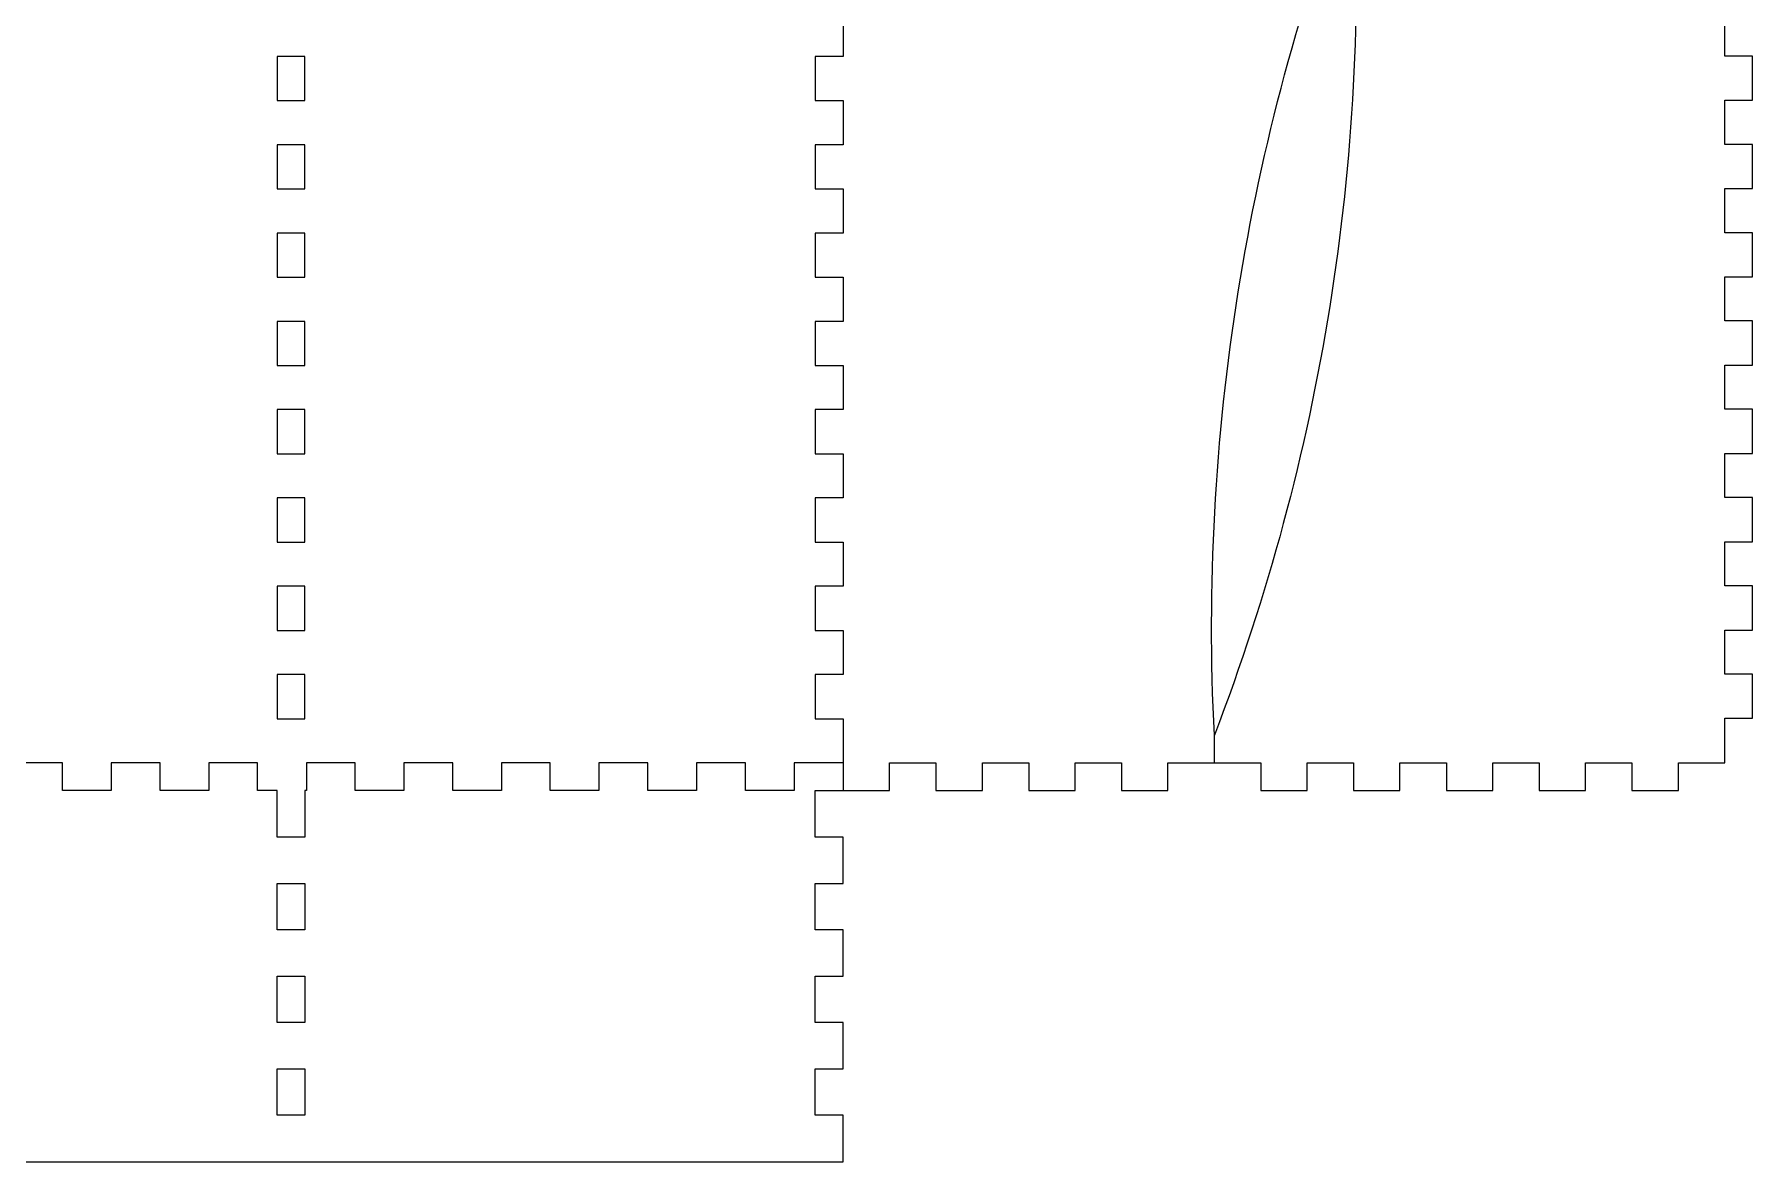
# Model space of a CAD drawing. Extents: x 4 to 389, y 10 to 269.
# Drawn here: x 200.9 to 386, y 10.3 to 131.9 of the extents above; entities that cross this region are included whole.
import ezdxf

# ---------------------------------------------------------------- set-up
doc = ezdxf.new("R2010")
doc.units = 0
doc.layers.get('0').update_dxf_attribs({"linetype": 'CONTINUOUS'})

msp = doc.modelspace()

# ---------------------------------------------------------------- linework, layer by layer
for points in [[(288.01, 134.25), (288.01, 129.49), (285.01, 129.49), (285.01, 124.73), (288.01, 124.73), (288.01, 119.97), (285.01, 119.97), (285.01, 115.21), (288.01, 115.21), (288.01, 110.45), (285.01, 110.45), (285.01, 105.69), (288.01, 105.69), (288.01, 100.93), (285.01, 100.93), (285.01, 96.17), (288.01, 96.17), (288.01, 91.41), (285.01, 91.41), (285.01, 86.65), (288.01, 86.65), (288.01, 81.89), (285.01, 81.89), (285.01, 77.13), (288.01, 77.13), (288.01, 72.37), (285.01, 72.37), (285.01, 67.61), (288.01, 67.61), (288.01, 62.85), (285.01, 62.85), (285.01, 58.09), (288.01, 58.09), (288.01, 50.33), (293.01, 50.33), (293.01, 53.33), (298.01, 53.33), (298.01, 50.33), (303.01, 50.33), (303.01, 53.33), (308.01, 53.33), (308.01, 50.33), (313.01, 50.33), (313.01, 53.33), (318.01, 53.33), (318.01, 50.33), (323.01, 50.33), (323.01, 53.33), (328.01, 53.33), (328.01, 56.33, -0.104848), (343.01, 150.33)], [(343.01, 150.33, -0.104848), (328.01, 56.33)]]:
    msp.add_lwpolyline(points, format="xyb")
for points in [[(328.01, 53.33), (333.01, 53.33), (333.01, 50.33), (338.01, 50.33), (338.01, 53.33), (343.01, 53.33), (343.01, 50.33), (348.01, 50.33), (348.01, 53.33), (353.01, 53.33), (353.01, 50.33), (358.01, 50.33), (358.01, 53.33), (363.01, 53.33), (363.01, 50.33), (368.01, 50.33), (368.01, 53.33), (373.01, 53.33), (373.01, 50.33), (378.01, 50.33), (378.01, 53.33), (383.01, 53.33), (383.01, 58.13), (386.01, 58.13), (386.01, 62.89), (383.01, 62.89), (383.01, 67.65), (386.01, 67.65), (386.01, 72.41), (383.01, 72.41), (383.01, 77.17), (386.01, 77.17), (386.01, 81.93), (383.01, 81.93), (383.01, 86.69), (386.01, 86.69), (386.01, 91.45), (383.01, 91.45), (383.01, 96.21), (386.01, 96.21), (386.01, 100.97), (383.01, 100.97), (383.01, 105.73), (386.01, 105.73), (386.01, 110.49), (383.01, 110.49), (383.01, 115.25), (386.01, 115.25), (386.01, 120.01), (383.01, 120.01), (383.01, 124.77), (386.01, 124.77), (386.01, 129.53), (383.01, 129.53), (383.01, 134.29)], [(288.01, 53.33), (282.72, 53.33), (282.72, 50.33), (277.47, 50.33), (277.47, 53.33), (272.21, 53.33), (272.21, 50.33), (266.96, 50.33), (266.96, 53.33), (261.7, 53.33), (261.7, 50.33), (256.45, 50.33), (256.45, 53.33), (251.19, 53.33), (251.19, 50.33), (245.94, 50.33), (245.94, 53.33), (240.68, 53.33), (240.68, 50.33), (235.43, 50.33), (235.43, 53.33), (230.17, 53.33), (230.17, 50.33), (230.01, 50.33), (230.01, 45.33), (227.01, 45.33), (227.01, 50.33), (224.92, 50.33), (224.92, 53.33), (219.66, 53.33), (219.66, 50.33), (214.41, 50.33), (214.41, 53.33), (209.15, 53.33), (209.15, 50.33), (203.9, 50.33), (203.9, 53.33), (198.64, 53.33)], [(62.01, 10.33), (288.01, 10.33), (288.01, 15.33), (285.01, 15.33), (285.01, 20.33), (288.01, 20.33), (288.01, 25.33), (285.01, 25.33), (285.01, 30.33), (288.01, 30.33), (288.01, 35.33), (285.01, 35.33), (285.01, 40.33), (288.01, 40.33), (288.01, 45.33), (285.01, 45.33), (285.01, 50.33), (288.01, 50.33)]]:
    msp.add_lwpolyline(points)
for points in [[(227.01, 124.73), (230.01, 124.73), (230.01, 129.49), (227.01, 129.49)], [(227.01, 115.21), (230.01, 115.21), (230.01, 119.97), (227.01, 119.97)], [(227.01, 105.69), (230.01, 105.69), (230.01, 110.45), (227.01, 110.45)], [(227.01, 96.17), (230.01, 96.17), (230.01, 100.93), (227.01, 100.93)], [(227.01, 86.65), (230.01, 86.65), (230.01, 91.41), (227.01, 91.41)], [(227.01, 77.13), (230.01, 77.13), (230.01, 81.89), (227.01, 81.89)], [(227.01, 67.61), (230.01, 67.61), (230.01, 72.37), (227.01, 72.37)], [(227.01, 58.09), (230.01, 58.09), (230.01, 62.85), (227.01, 62.85)], [(227.01, 35.33), (227.01, 40.33), (230.01, 40.33), (230.01, 35.33)], [(227.01, 25.33), (227.01, 30.33), (230.01, 30.33), (230.01, 25.33)], [(227.01, 15.33), (227.01, 20.33), (230.01, 20.33), (230.01, 15.33)]]:
    msp.add_lwpolyline(points, close=True)

doc.saveas('drawing.dxf')
